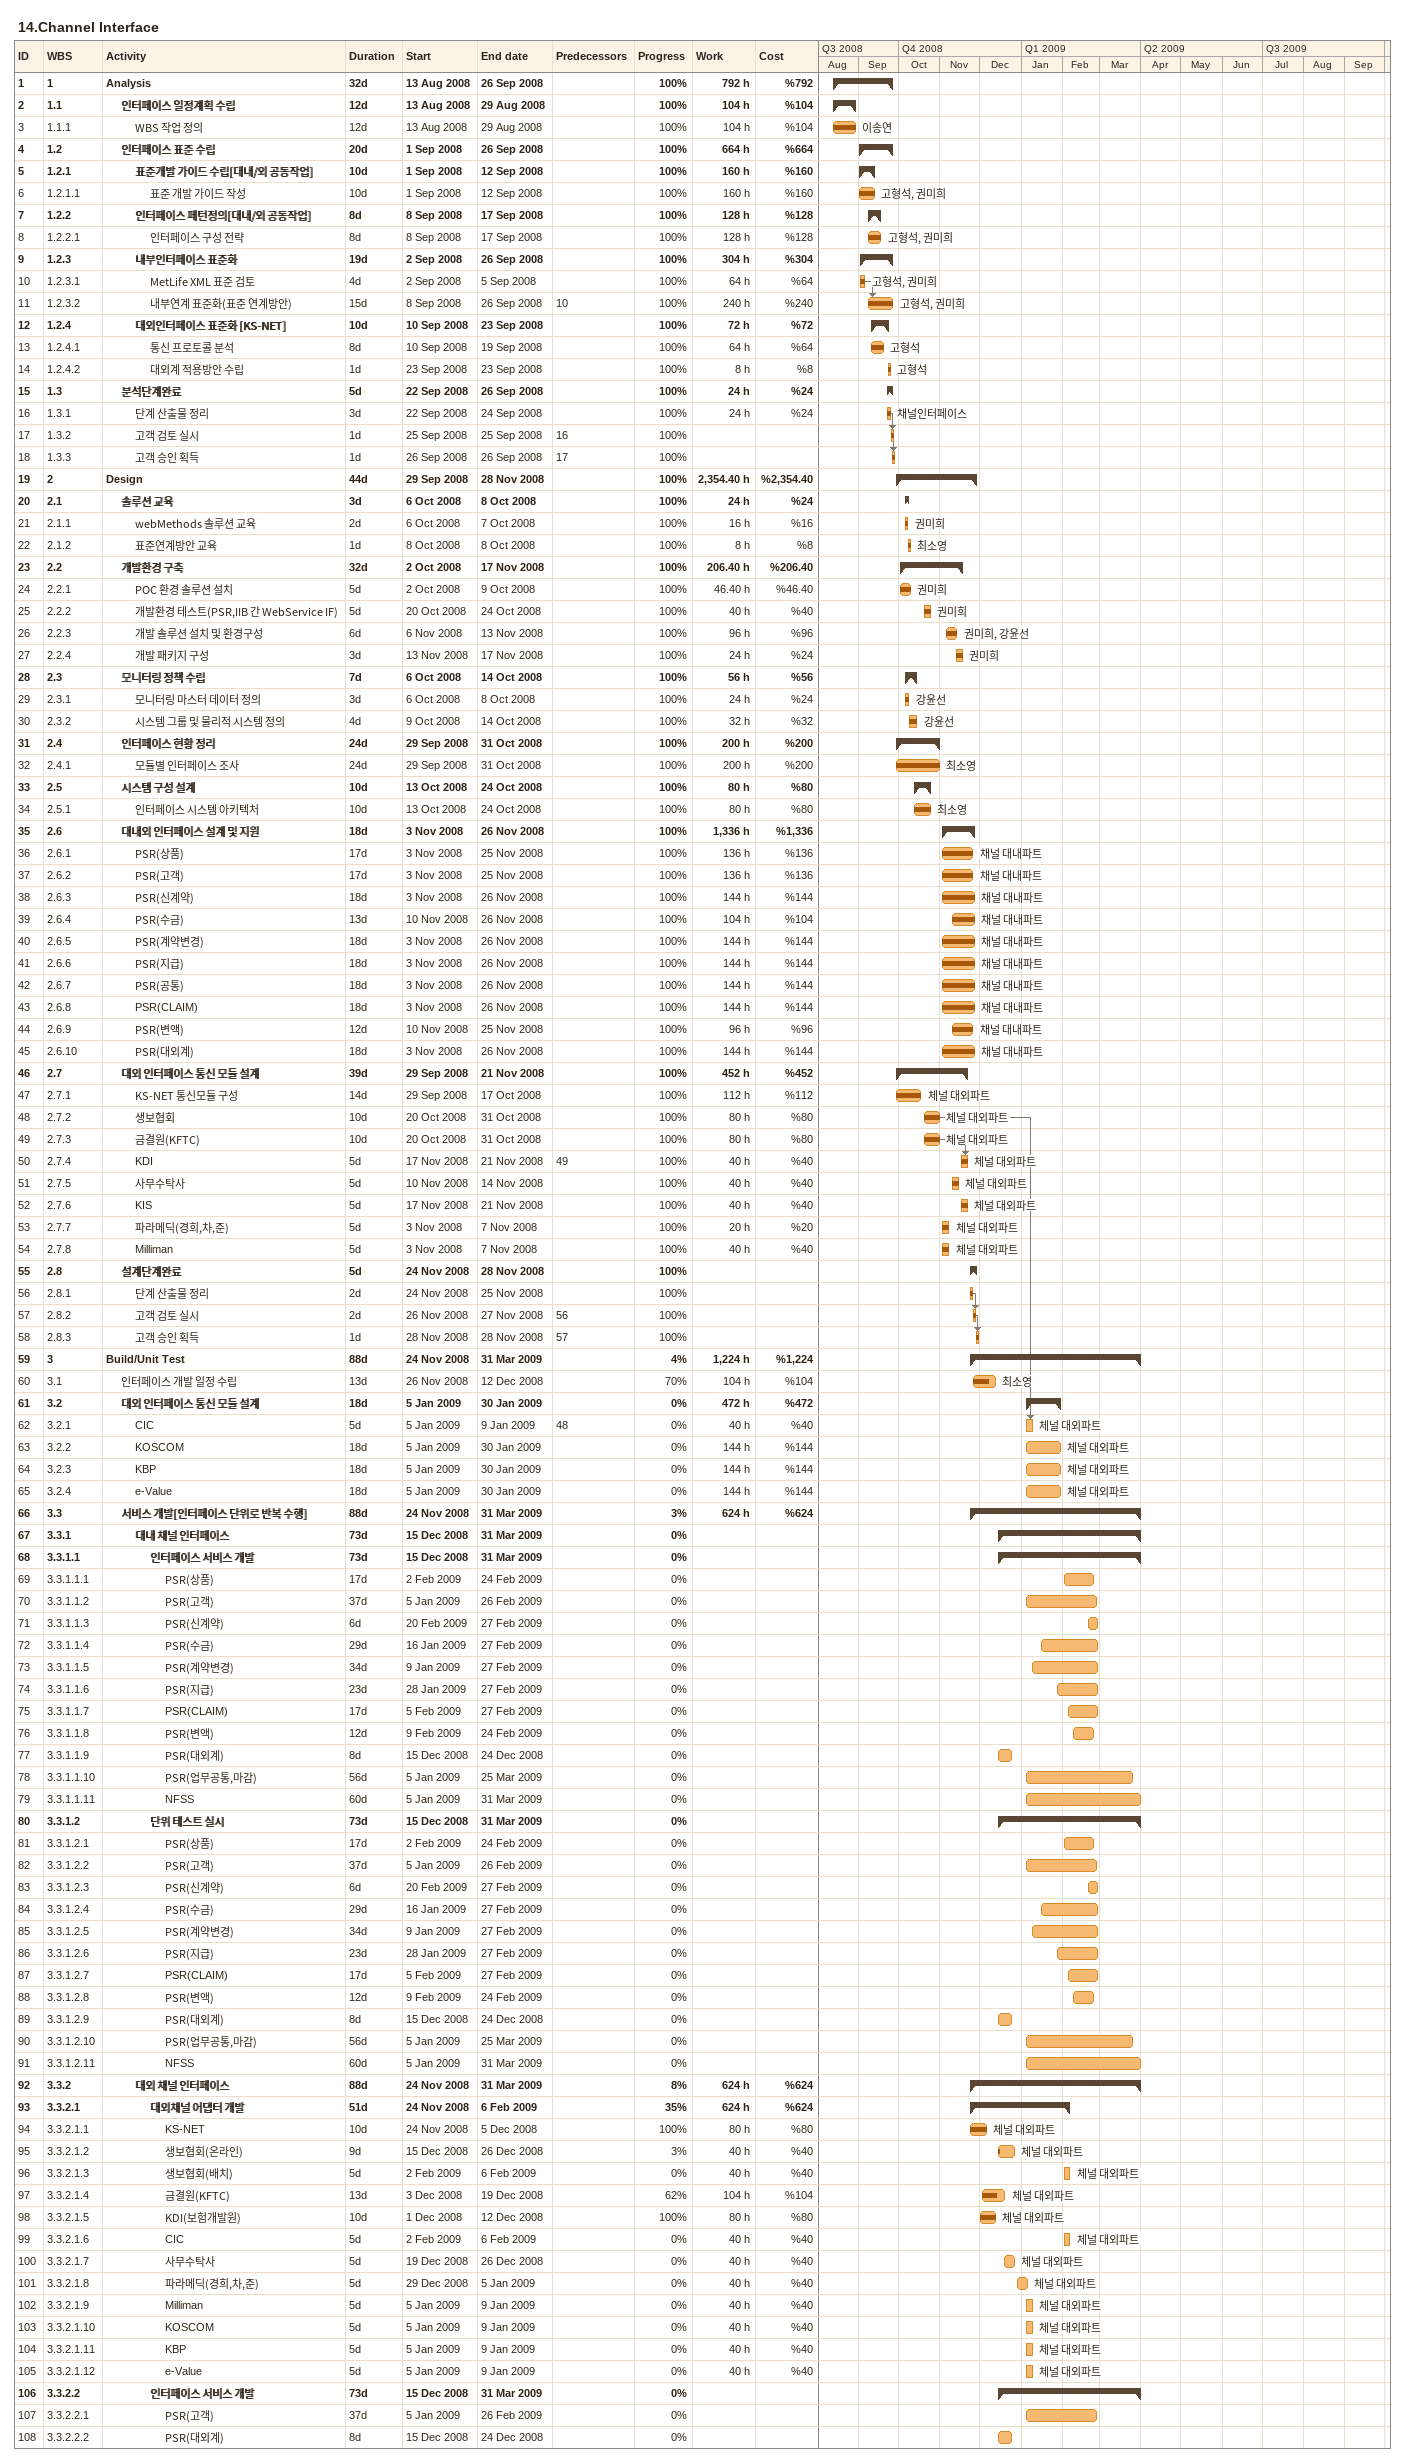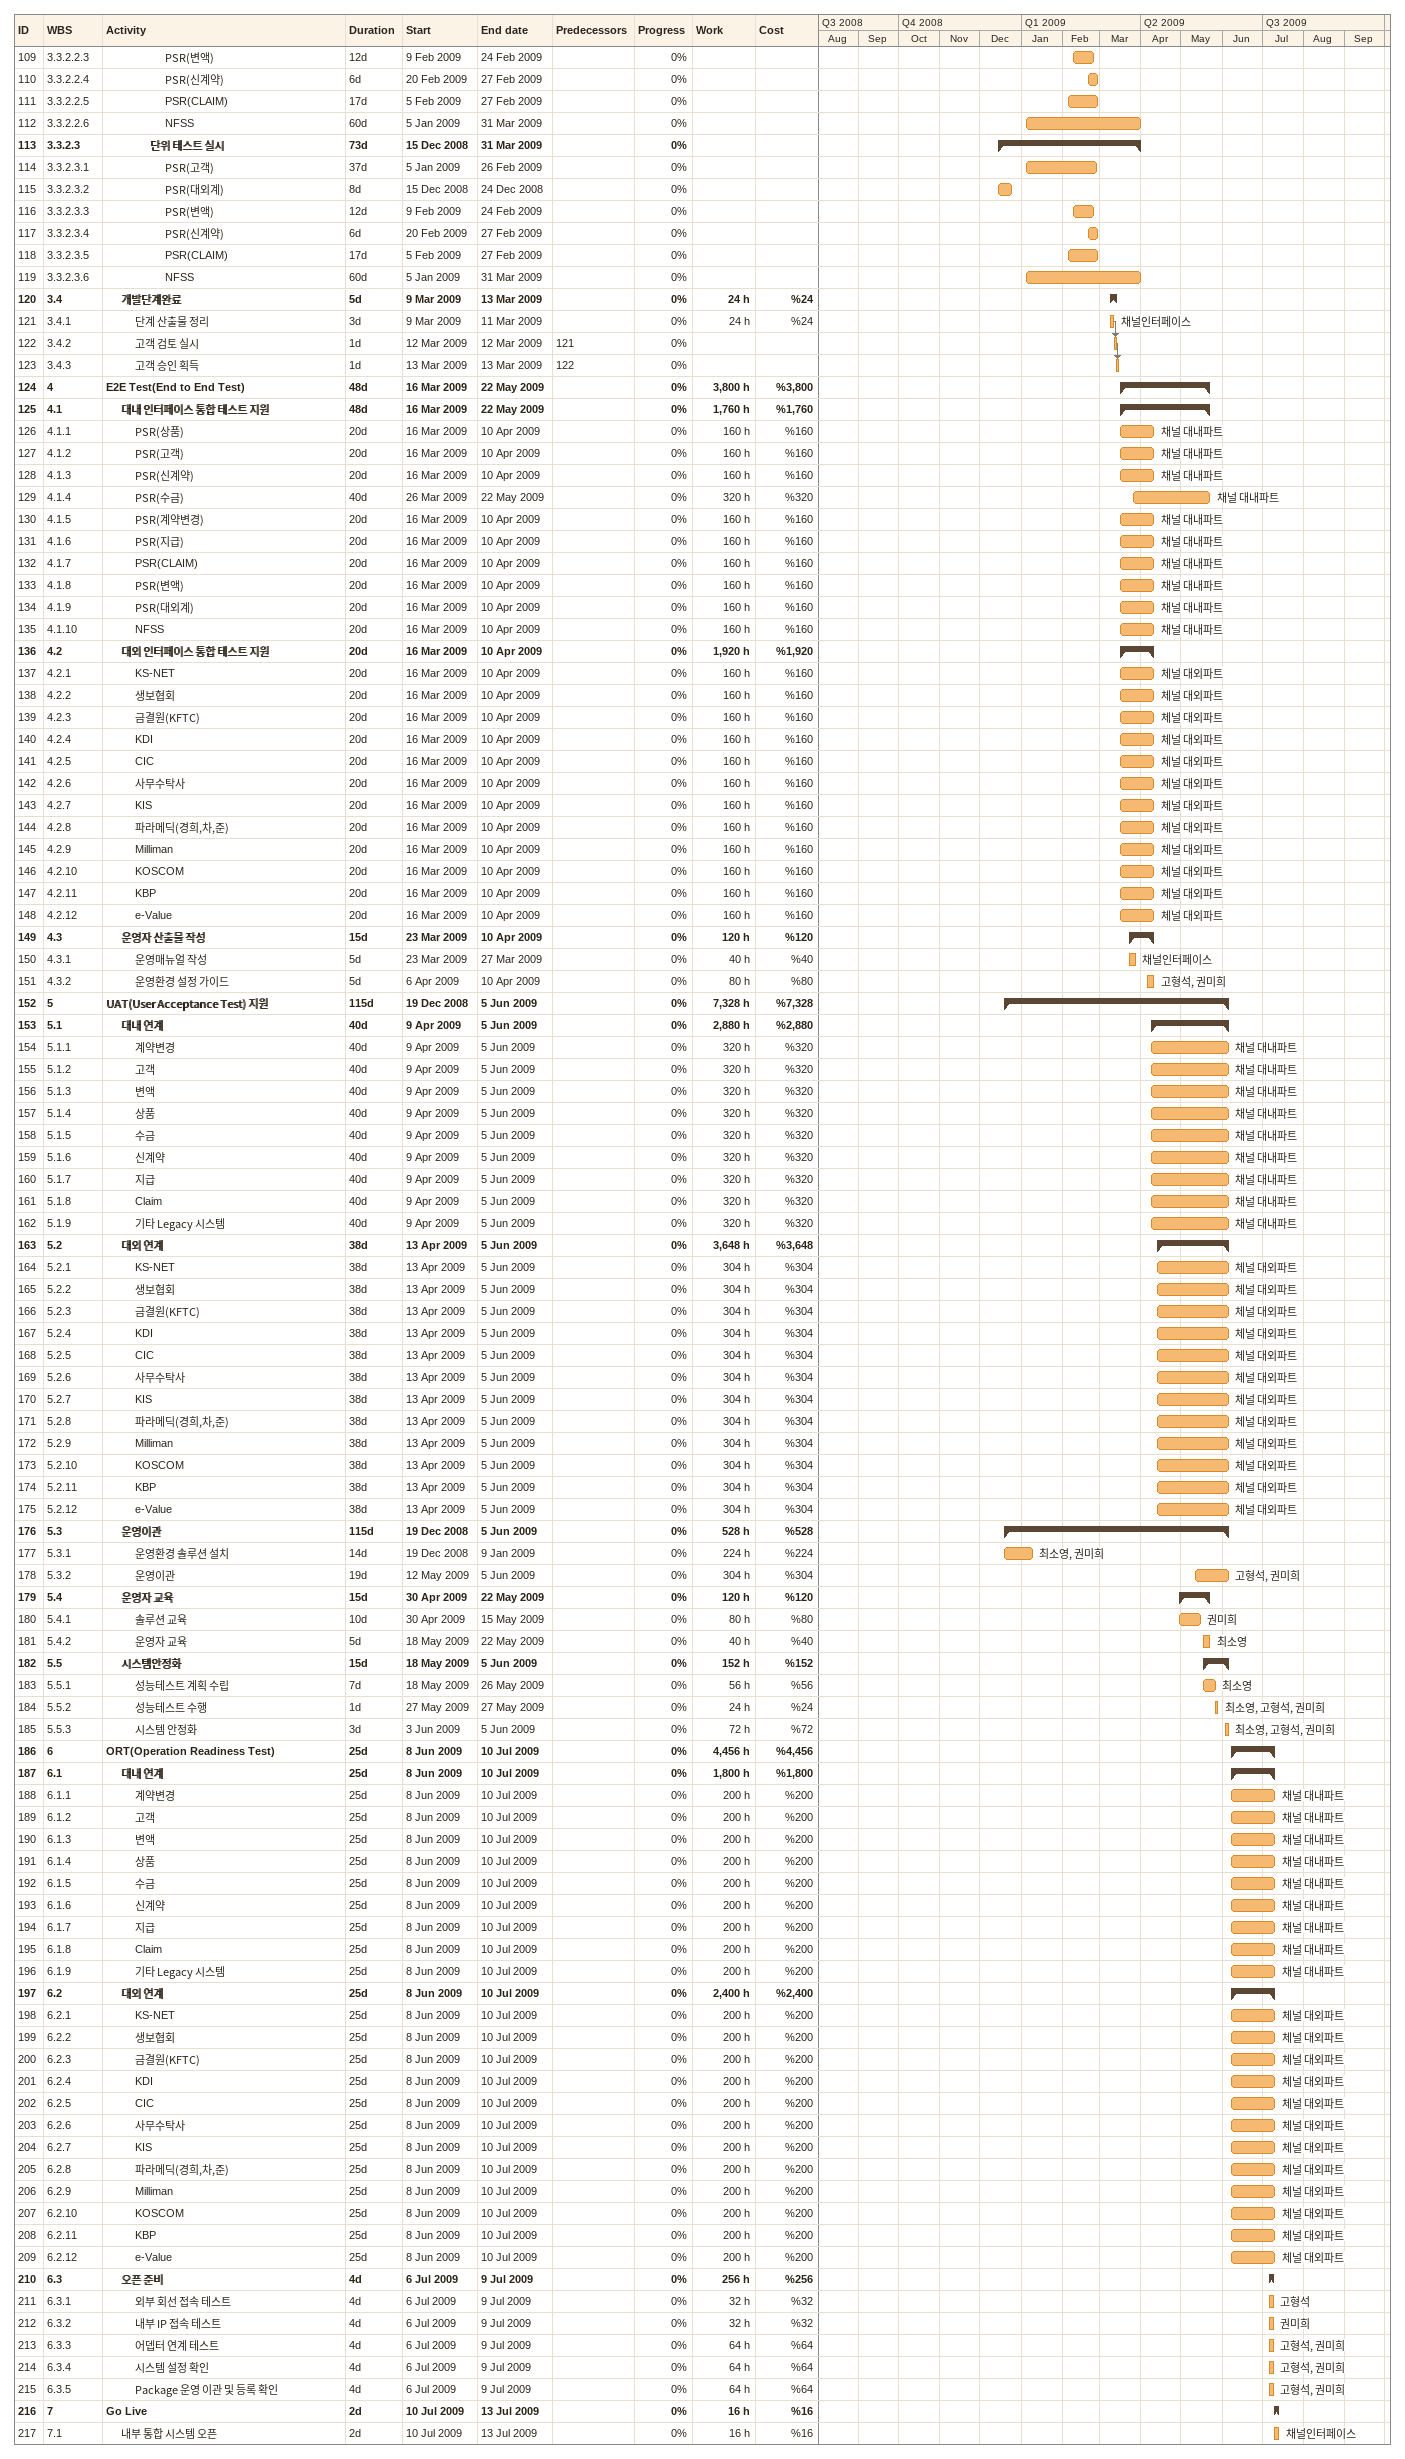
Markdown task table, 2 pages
14.Channel Interface

| ID | WBS | Task | Duration | Start | Finish | Predecessors | Resources | % complete | Work (h) | Cost (%) |
|---|---|---|---|---|---|---|---|---|---|---|
| 1 | 1 | **Analysis** | 32d | 2008-08-13 | 2008-09-26 |  |  | 100 | 792 | 792 |
| 2 | 1.1 | **인터페이스 일정계획 수립** | 12d | 2008-08-13 | 2008-08-29 |  |  | 100 | 104 | 104 |
| 3 | 1.1.1 | WBS 작업 정의 | 12d | 2008-08-13 | 2008-08-29 |  | 이송연 | 100 | 104 | 104 |
| 4 | 1.2 | **인터페이스 표준 수립** | 20d | 2008-09-01 | 2008-09-26 |  |  | 100 | 664 | 664 |
| 5 | 1.2.1 | **표준개발 가이드 수립[대내/외 공동작업]** | 10d | 2008-09-01 | 2008-09-12 |  |  | 100 | 160 | 160 |
| 6 | 1.2.1.1 | 표준 개발 가이드 작성 | 10d | 2008-09-01 | 2008-09-12 |  | 고형석, 권미희 | 100 | 160 | 160 |
| 7 | 1.2.2 | **인터페이스 페턴정의[대내/외 공동작업]** | 8d | 2008-09-08 | 2008-09-17 |  |  | 100 | 128 | 128 |
| 8 | 1.2.2.1 | 인터페이스 구성 전략 | 8d | 2008-09-08 | 2008-09-17 |  | 고형석, 권미희 | 100 | 128 | 128 |
| 9 | 1.2.3 | **내부인터페이스 표준화** | 19d | 2008-09-02 | 2008-09-26 |  |  | 100 | 304 | 304 |
| 10 | 1.2.3.1 | MetLife XML 표준 검토 | 4d | 2008-09-02 | 2008-09-05 |  | 고형석, 권미희 | 100 | 64 | 64 |
| 11 | 1.2.3.2 | 내부연계 표준화(표준 연계방안) | 15d | 2008-09-08 | 2008-09-26 | 10 | 고형석, 권미희 | 100 | 240 | 240 |
| 12 | 1.2.4 | **대외인터페이스 표준화 [KS-NET]** | 10d | 2008-09-10 | 2008-09-23 |  |  | 100 | 72 | 72 |
| 13 | 1.2.4.1 | 통신 프로토콜 분석 | 8d | 2008-09-10 | 2008-09-19 |  | 고형석 | 100 | 64 | 64 |
| 14 | 1.2.4.2 | 대외계 적용방안 수립 | 1d | 2008-09-23 | 2008-09-23 |  | 고형석 | 100 | 8 | 8 |
| 15 | 1.3 | **분석단계완료** | 5d | 2008-09-22 | 2008-09-26 |  |  | 100 | 24 | 24 |
| 16 | 1.3.1 | 단계 산출물 정리 | 3d | 2008-09-22 | 2008-09-24 |  | 채널인터페이스 | 100 | 24 | 24 |
| 17 | 1.3.2 | 고객 검토 실시 | 1d | 2008-09-25 | 2008-09-25 | 16 |  | 100 |  |  |
| 18 | 1.3.3 | 고객 승인 획득 | 1d | 2008-09-26 | 2008-09-26 | 17 |  | 100 |  |  |
| 19 | 2 | **Design** | 44d | 2008-09-29 | 2008-11-28 |  |  | 100 | 2354.40 | 2354.40 |
| 20 | 2.1 | **솔루션 교육** | 3d | 2008-10-06 | 2008-10-08 |  |  | 100 | 24 | 24 |
| 21 | 2.1.1 | webMethods 솔루션 교육 | 2d | 2008-10-06 | 2008-10-07 |  | 권미희 | 100 | 16 | 16 |
| 22 | 2.1.2 | 표준연계방안 교육 | 1d | 2008-10-08 | 2008-10-08 |  | 최소영 | 100 | 8 | 8 |
| 23 | 2.2 | **개발환경 구축** | 32d | 2008-10-02 | 2008-11-17 |  |  | 100 | 206.40 | 206.40 |
| 24 | 2.2.1 | POC 환경 솔루션 설치 | 5d | 2008-10-02 | 2008-10-09 |  | 권미희 | 100 | 46.40 | 46.40 |
| 25 | 2.2.2 | 개발환경 테스트(PSR,IIB 간 WebService IF) | 5d | 2008-10-20 | 2008-10-24 |  | 권미희 | 100 | 40 | 40 |
| 26 | 2.2.3 | 개발 솔루션 설치 및 환경구성 | 6d | 2008-11-06 | 2008-11-13 |  | 권미희, 강윤선 | 100 | 96 | 96 |
| 27 | 2.2.4 | 개발 패키지 구성 | 3d | 2008-11-13 | 2008-11-17 |  | 권미희 | 100 | 24 | 24 |
| 28 | 2.3 | **모니터링 정책 수립** | 7d | 2008-10-06 | 2008-10-14 |  |  | 100 | 56 | 56 |
| 29 | 2.3.1 | 모니터링 마스터 데이터 정의 | 3d | 2008-10-06 | 2008-10-08 |  | 강윤선 | 100 | 24 | 24 |
| 30 | 2.3.2 | 시스템 그룹 및 물리적 시스템 정의 | 4d | 2008-10-09 | 2008-10-14 |  | 강윤선 | 100 | 32 | 32 |
| 31 | 2.4 | **인터페이스 현황 정리** | 24d | 2008-09-29 | 2008-10-31 |  |  | 100 | 200 | 200 |
| 32 | 2.4.1 | 모듈별 인터페이스 조사 | 24d | 2008-09-29 | 2008-10-31 |  | 최소영 | 100 | 200 | 200 |
| 33 | 2.5 | **시스템 구성 설계** | 10d | 2008-10-13 | 2008-10-24 |  |  | 100 | 80 | 80 |
| 34 | 2.5.1 | 인터페이스 시스템 아키텍처 | 10d | 2008-10-13 | 2008-10-24 |  | 최소영 | 100 | 80 | 80 |
| 35 | 2.6 | **대내외 인터페이스 설계 및 지원** | 18d | 2008-11-03 | 2008-11-26 |  |  | 100 | 1336 | 1336 |
| 36 | 2.6.1 | PSR(상품) | 17d | 2008-11-03 | 2008-11-25 |  | 채널 대내파트 | 100 | 136 | 136 |
| 37 | 2.6.2 | PSR(고객) | 17d | 2008-11-03 | 2008-11-25 |  | 채널 대내파트 | 100 | 136 | 136 |
| 38 | 2.6.3 | PSR(신계약) | 18d | 2008-11-03 | 2008-11-26 |  | 채널 대내파트 | 100 | 144 | 144 |
| 39 | 2.6.4 | PSR(수금) | 13d | 2008-11-10 | 2008-11-26 |  | 채널 대내파트 | 100 | 104 | 104 |
| 40 | 2.6.5 | PSR(계약변경) | 18d | 2008-11-03 | 2008-11-26 |  | 채널 대내파트 | 100 | 144 | 144 |
| 41 | 2.6.6 | PSR(지급) | 18d | 2008-11-03 | 2008-11-26 |  | 채널 대내파트 | 100 | 144 | 144 |
| 42 | 2.6.7 | PSR(공통) | 18d | 2008-11-03 | 2008-11-26 |  | 채널 대내파트 | 100 | 144 | 144 |
| 43 | 2.6.8 | PSR(CLAIM) | 18d | 2008-11-03 | 2008-11-26 |  | 채널 대내파트 | 100 | 144 | 144 |
| 44 | 2.6.9 | PSR(변액) | 12d | 2008-11-10 | 2008-11-25 |  | 채널 대내파트 | 100 | 96 | 96 |
| 45 | 2.6.10 | PSR(대외계) | 18d | 2008-11-03 | 2008-11-26 |  | 채널 대내파트 | 100 | 144 | 144 |
| 46 | 2.7 | **대외 인터페이스 통신 모듈 설계** | 39d | 2008-09-29 | 2008-11-21 |  |  | 100 | 452 | 452 |
| 47 | 2.7.1 | KS-NET 통신모듈 구성 | 14d | 2008-09-29 | 2008-10-17 |  | 체널 대외파트 | 100 | 112 | 112 |
| 48 | 2.7.2 | 생보협회 | 10d | 2008-10-20 | 2008-10-31 |  | 체널 대외파트 | 100 | 80 | 80 |
| 49 | 2.7.3 | 금결원(KFTC) | 10d | 2008-10-20 | 2008-10-31 |  | 체널 대외파트 | 100 | 80 | 80 |
| 50 | 2.7.4 | KDI | 5d | 2008-11-17 | 2008-11-21 | 49 | 체널 대외파트 | 100 | 40 | 40 |
| 51 | 2.7.5 | 사무수탁사 | 5d | 2008-11-10 | 2008-11-14 |  | 체널 대외파트 | 100 | 40 | 40 |
| 52 | 2.7.6 | KIS | 5d | 2008-11-17 | 2008-11-21 |  | 체널 대외파트 | 100 | 40 | 40 |
| 53 | 2.7.7 | 파라메딕(경희,차,준) | 5d | 2008-11-03 | 2008-11-07 |  | 체널 대외파트 | 100 | 20 | 20 |
| 54 | 2.7.8 | Milliman | 5d | 2008-11-03 | 2008-11-07 |  | 체널 대외파트 | 100 | 40 | 40 |
| 55 | 2.8 | **설계단계완료** | 5d | 2008-11-24 | 2008-11-28 |  |  | 100 |  |  |
| 56 | 2.8.1 | 단계 산출물 정리 | 2d | 2008-11-24 | 2008-11-25 |  |  | 100 |  |  |
| 57 | 2.8.2 | 고객 검토 실시 | 2d | 2008-11-26 | 2008-11-27 | 56 |  | 100 |  |  |
| 58 | 2.8.3 | 고객 승인 획득 | 1d | 2008-11-28 | 2008-11-28 | 57 |  | 100 |  |  |
| 59 | 3 | **Build/Unit Test** | 88d | 2008-11-24 | 2009-03-31 |  |  | 4 | 1224 | 1224 |
| 60 | 3.1 | 인터페이스 개발 일정 수립 | 13d | 2008-11-26 | 2008-12-12 |  | 최소영 | 70 | 104 | 104 |
| 61 | 3.2 | **대외 인터페이스 통신 모듈 설계** | 18d | 2009-01-05 | 2009-01-30 |  |  | 0 | 472 | 472 |
| 62 | 3.2.1 | CIC | 5d | 2009-01-05 | 2009-01-09 | 48 | 체널 대외파트 | 0 | 40 | 40 |
| 63 | 3.2.2 | KOSCOM | 18d | 2009-01-05 | 2009-01-30 |  | 체널 대외파트 | 0 | 144 | 144 |
| 64 | 3.2.3 | KBP | 18d | 2009-01-05 | 2009-01-30 |  | 체널 대외파트 | 0 | 144 | 144 |
| 65 | 3.2.4 | e-Value | 18d | 2009-01-05 | 2009-01-30 |  | 체널 대외파트 | 0 | 144 | 144 |
| 66 | 3.3 | **서비스 개발[인터페이스 단위로 반복 수행]** | 88d | 2008-11-24 | 2009-03-31 |  |  | 3 | 624 | 624 |
| 67 | 3.3.1 | **대내 채널 인터페이스** | 73d | 2008-12-15 | 2009-03-31 |  |  | 0 |  |  |
| 68 | 3.3.1.1 | **인터페이스 서비스 개발** | 73d | 2008-12-15 | 2009-03-31 |  |  | 0 |  |  |
| 69 | 3.3.1.1.1 | PSR(상품) | 17d | 2009-02-02 | 2009-02-24 |  |  | 0 |  |  |
| 70 | 3.3.1.1.2 | PSR(고객) | 37d | 2009-01-05 | 2009-02-26 |  |  | 0 |  |  |
| 71 | 3.3.1.1.3 | PSR(신계약) | 6d | 2009-02-20 | 2009-02-27 |  |  | 0 |  |  |
| 72 | 3.3.1.1.4 | PSR(수금) | 29d | 2009-01-16 | 2009-02-27 |  |  | 0 |  |  |
| 73 | 3.3.1.1.5 | PSR(계약변경) | 34d | 2009-01-09 | 2009-02-27 |  |  | 0 |  |  |
| 74 | 3.3.1.1.6 | PSR(지급) | 23d | 2009-01-28 | 2009-02-27 |  |  | 0 |  |  |
| 75 | 3.3.1.1.7 | PSR(CLAIM) | 17d | 2009-02-05 | 2009-02-27 |  |  | 0 |  |  |
| 76 | 3.3.1.1.8 | PSR(변액) | 12d | 2009-02-09 | 2009-02-24 |  |  | 0 |  |  |
| 77 | 3.3.1.1.9 | PSR(대외계) | 8d | 2008-12-15 | 2008-12-24 |  |  | 0 |  |  |
| 78 | 3.3.1.1.10 | PSR(업무공통,마감) | 56d | 2009-01-05 | 2009-03-25 |  |  | 0 |  |  |
| 79 | 3.3.1.1.11 | NFSS | 60d | 2009-01-05 | 2009-03-31 |  |  | 0 |  |  |
| 80 | 3.3.1.2 | **단위 테스트 실시** | 73d | 2008-12-15 | 2009-03-31 |  |  | 0 |  |  |
| 81 | 3.3.1.2.1 | PSR(상품) | 17d | 2009-02-02 | 2009-02-24 |  |  | 0 |  |  |
| 82 | 3.3.1.2.2 | PSR(고객) | 37d | 2009-01-05 | 2009-02-26 |  |  | 0 |  |  |
| 83 | 3.3.1.2.3 | PSR(신계약) | 6d | 2009-02-20 | 2009-02-27 |  |  | 0 |  |  |
| 84 | 3.3.1.2.4 | PSR(수금) | 29d | 2009-01-16 | 2009-02-27 |  |  | 0 |  |  |
| 85 | 3.3.1.2.5 | PSR(계약변경) | 34d | 2009-01-09 | 2009-02-27 |  |  | 0 |  |  |
| 86 | 3.3.1.2.6 | PSR(지급) | 23d | 2009-01-28 | 2009-02-27 |  |  | 0 |  |  |
| 87 | 3.3.1.2.7 | PSR(CLAIM) | 17d | 2009-02-05 | 2009-02-27 |  |  | 0 |  |  |
| 88 | 3.3.1.2.8 | PSR(변액) | 12d | 2009-02-09 | 2009-02-24 |  |  | 0 |  |  |
| 89 | 3.3.1.2.9 | PSR(대외계) | 8d | 2008-12-15 | 2008-12-24 |  |  | 0 |  |  |
| 90 | 3.3.1.2.10 | PSR(업무공통,마감) | 56d | 2009-01-05 | 2009-03-25 |  |  | 0 |  |  |
| 91 | 3.3.1.2.11 | NFSS | 60d | 2009-01-05 | 2009-03-31 |  |  | 0 |  |  |
| 92 | 3.3.2 | **대외 채널 인터페이스** | 88d | 2008-11-24 | 2009-03-31 |  |  | 8 | 624 | 624 |
| 93 | 3.3.2.1 | **대외채널 어댑터 개발** | 51d | 2008-11-24 | 2009-02-06 |  |  | 35 | 624 | 624 |
| 94 | 3.3.2.1.1 | KS-NET | 10d | 2008-11-24 | 2008-12-05 |  | 체널 대외파트 | 100 | 80 | 80 |
| 95 | 3.3.2.1.2 | 생보협회(온라인) | 9d | 2008-12-15 | 2008-12-26 |  | 체널 대외파트 | 3 | 40 | 40 |
| 96 | 3.3.2.1.3 | 생보협회(배치) | 5d | 2009-02-02 | 2009-02-06 |  | 체널 대외파트 | 0 | 40 | 40 |
| 97 | 3.3.2.1.4 | 금결원(KFTC) | 13d | 2008-12-03 | 2008-12-19 |  | 체널 대외파트 | 62 | 104 | 104 |
| 98 | 3.3.2.1.5 | KDI(보험개발원) | 10d | 2008-12-01 | 2008-12-12 |  | 체널 대외파트 | 100 | 80 | 80 |
| 99 | 3.3.2.1.6 | CIC | 5d | 2009-02-02 | 2009-02-06 |  | 체널 대외파트 | 0 | 40 | 40 |
| 100 | 3.3.2.1.7 | 사무수탁사 | 5d | 2008-12-19 | 2008-12-26 |  | 체널 대외파트 | 0 | 40 | 40 |
| 101 | 3.3.2.1.8 | 파라메딕(경희,차,준) | 5d | 2008-12-29 | 2009-01-05 |  | 체널 대외파트 | 0 | 40 | 40 |
| 102 | 3.3.2.1.9 | Milliman | 5d | 2009-01-05 | 2009-01-09 |  | 체널 대외파트 | 0 | 40 | 40 |
| 103 | 3.3.2.1.10 | KOSCOM | 5d | 2009-01-05 | 2009-01-09 |  | 체널 대외파트 | 0 | 40 | 40 |
| 104 | 3.3.2.1.11 | KBP | 5d | 2009-01-05 | 2009-01-09 |  | 체널 대외파트 | 0 | 40 | 40 |
| 105 | 3.3.2.1.12 | e-Value | 5d | 2009-01-05 | 2009-01-09 |  | 체널 대외파트 | 0 | 40 | 40 |
| 106 | 3.3.2.2 | **인터페이스 서비스 개발** | 73d | 2008-12-15 | 2009-03-31 |  |  | 0 |  |  |
| 107 | 3.3.2.2.1 | PSR(고객) | 37d | 2009-01-05 | 2009-02-26 |  |  | 0 |  |  |
| 108 | 3.3.2.2.2 | PSR(대외계) | 8d | 2008-12-15 | 2008-12-24 |  |  | 0 |  |  |
| 109 | 3.3.2.2.3 | PSR(변액) | 12d | 2009-02-09 | 2009-02-24 |  |  | 0 |  |  |
| 110 | 3.3.2.2.4 | PSR(신계약) | 6d | 2009-02-20 | 2009-02-27 |  |  | 0 |  |  |
| 111 | 3.3.2.2.5 | PSR(CLAIM) | 17d | 2009-02-05 | 2009-02-27 |  |  | 0 |  |  |
| 112 | 3.3.2.2.6 | NFSS | 60d | 2009-01-05 | 2009-03-31 |  |  | 0 |  |  |
| 113 | 3.3.2.3 | **단위 테스트 실시** | 73d | 2008-12-15 | 2009-03-31 |  |  | 0 |  |  |
| 114 | 3.3.2.3.1 | PSR(고객) | 37d | 2009-01-05 | 2009-02-26 |  |  | 0 |  |  |
| 115 | 3.3.2.3.2 | PSR(대외계) | 8d | 2008-12-15 | 2008-12-24 |  |  | 0 |  |  |
| 116 | 3.3.2.3.3 | PSR(변액) | 12d | 2009-02-09 | 2009-02-24 |  |  | 0 |  |  |
| 117 | 3.3.2.3.4 | PSR(신계약) | 6d | 2009-02-20 | 2009-02-27 |  |  | 0 |  |  |
| 118 | 3.3.2.3.5 | PSR(CLAIM) | 17d | 2009-02-05 | 2009-02-27 |  |  | 0 |  |  |
| 119 | 3.3.2.3.6 | NFSS | 60d | 2009-01-05 | 2009-03-31 |  |  | 0 |  |  |
| 120 | 3.4 | **개발단계완료** | 5d | 2009-03-09 | 2009-03-13 |  |  | 0 | 24 | 24 |
| 121 | 3.4.1 | 단계 산출물 정리 | 3d | 2009-03-09 | 2009-03-11 |  | 채널인터페이스 | 0 | 24 | 24 |
| 122 | 3.4.2 | 고객 검토 실시 | 1d | 2009-03-12 | 2009-03-12 | 121 |  | 0 |  |  |
| 123 | 3.4.3 | 고객 승인 획득 | 1d | 2009-03-13 | 2009-03-13 | 122 |  | 0 |  |  |
| 124 | 4 | **E2E Test(End to End Test)** | 48d | 2009-03-16 | 2009-05-22 |  |  | 0 | 3800 | 3800 |
| 125 | 4.1 | **대내 인터페이스 통합 테스트 지원** | 48d | 2009-03-16 | 2009-05-22 |  |  | 0 | 1760 | 1760 |
| 126 | 4.1.1 | PSR(상품) | 20d | 2009-03-16 | 2009-04-10 |  | 채널 대내파트 | 0 | 160 | 160 |
| 127 | 4.1.2 | PSR(고객) | 20d | 2009-03-16 | 2009-04-10 |  | 채널 대내파트 | 0 | 160 | 160 |
| 128 | 4.1.3 | PSR(신계약) | 20d | 2009-03-16 | 2009-04-10 |  | 채널 대내파트 | 0 | 160 | 160 |
| 129 | 4.1.4 | PSR(수금) | 40d | 2009-03-26 | 2009-05-22 |  | 채널 대내파트 | 0 | 320 | 320 |
| 130 | 4.1.5 | PSR(계약변경) | 20d | 2009-03-16 | 2009-04-10 |  | 채널 대내파트 | 0 | 160 | 160 |
| 131 | 4.1.6 | PSR(지급) | 20d | 2009-03-16 | 2009-04-10 |  | 채널 대내파트 | 0 | 160 | 160 |
| 132 | 4.1.7 | PSR(CLAIM) | 20d | 2009-03-16 | 2009-04-10 |  | 채널 대내파트 | 0 | 160 | 160 |
| 133 | 4.1.8 | PSR(변액) | 20d | 2009-03-16 | 2009-04-10 |  | 채널 대내파트 | 0 | 160 | 160 |
| 134 | 4.1.9 | PSR(대외계) | 20d | 2009-03-16 | 2009-04-10 |  | 채널 대내파트 | 0 | 160 | 160 |
| 135 | 4.1.10 | NFSS | 20d | 2009-03-16 | 2009-04-10 |  | 채널 대내파트 | 0 | 160 | 160 |
| 136 | 4.2 | **대외 인터페이스 통합 테스트 지원** | 20d | 2009-03-16 | 2009-04-10 |  |  | 0 | 1920 | 1920 |
| 137 | 4.2.1 | KS-NET | 20d | 2009-03-16 | 2009-04-10 |  | 체널 대외파트 | 0 | 160 | 160 |
| 138 | 4.2.2 | 생보협회 | 20d | 2009-03-16 | 2009-04-10 |  | 체널 대외파트 | 0 | 160 | 160 |
| 139 | 4.2.3 | 금결원(KFTC) | 20d | 2009-03-16 | 2009-04-10 |  | 체널 대외파트 | 0 | 160 | 160 |
| 140 | 4.2.4 | KDI | 20d | 2009-03-16 | 2009-04-10 |  | 체널 대외파트 | 0 | 160 | 160 |
| 141 | 4.2.5 | CIC | 20d | 2009-03-16 | 2009-04-10 |  | 체널 대외파트 | 0 | 160 | 160 |
| 142 | 4.2.6 | 사무수탁사 | 20d | 2009-03-16 | 2009-04-10 |  | 체널 대외파트 | 0 | 160 | 160 |
| 143 | 4.2.7 | KIS | 20d | 2009-03-16 | 2009-04-10 |  | 체널 대외파트 | 0 | 160 | 160 |
| 144 | 4.2.8 | 파라메딕(경희,차,준) | 20d | 2009-03-16 | 2009-04-10 |  | 체널 대외파트 | 0 | 160 | 160 |
| 145 | 4.2.9 | Milliman | 20d | 2009-03-16 | 2009-04-10 |  | 체널 대외파트 | 0 | 160 | 160 |
| 146 | 4.2.10 | KOSCOM | 20d | 2009-03-16 | 2009-04-10 |  | 체널 대외파트 | 0 | 160 | 160 |
| 147 | 4.2.11 | KBP | 20d | 2009-03-16 | 2009-04-10 |  | 체널 대외파트 | 0 | 160 | 160 |
| 148 | 4.2.12 | e-Value | 20d | 2009-03-16 | 2009-04-10 |  | 체널 대외파트 | 0 | 160 | 160 |
| 149 | 4.3 | **운영자 산출물 작성** | 15d | 2009-03-23 | 2009-04-10 |  |  | 0 | 120 | 120 |
| 150 | 4.3.1 | 운영매뉴얼 작성 | 5d | 2009-03-23 | 2009-03-27 |  | 채널인터페이스 | 0 | 40 | 40 |
| 151 | 4.3.2 | 운영환경 설정 가이드 | 5d | 2009-04-06 | 2009-04-10 |  | 고형석, 권미희 | 0 | 80 | 80 |
| 152 | 5 | **UAT(User Acceptance Test) 지원** | 115d | 2008-12-19 | 2009-06-05 |  |  | 0 | 7328 | 7328 |
| 153 | 5.1 | **대내 연계** | 40d | 2009-04-09 | 2009-06-05 |  |  | 0 | 2880 | 2880 |
| 154 | 5.1.1 | 계약변경 | 40d | 2009-04-09 | 2009-06-05 |  | 채널 대내파트 | 0 | 320 | 320 |
| 155 | 5.1.2 | 고객 | 40d | 2009-04-09 | 2009-06-05 |  | 채널 대내파트 | 0 | 320 | 320 |
| 156 | 5.1.3 | 변액 | 40d | 2009-04-09 | 2009-06-05 |  | 채널 대내파트 | 0 | 320 | 320 |
| 157 | 5.1.4 | 상품 | 40d | 2009-04-09 | 2009-06-05 |  | 채널 대내파트 | 0 | 320 | 320 |
| 158 | 5.1.5 | 수금 | 40d | 2009-04-09 | 2009-06-05 |  | 채널 대내파트 | 0 | 320 | 320 |
| 159 | 5.1.6 | 신계약 | 40d | 2009-04-09 | 2009-06-05 |  | 채널 대내파트 | 0 | 320 | 320 |
| 160 | 5.1.7 | 지급 | 40d | 2009-04-09 | 2009-06-05 |  | 채널 대내파트 | 0 | 320 | 320 |
| 161 | 5.1.8 | Claim | 40d | 2009-04-09 | 2009-06-05 |  | 채널 대내파트 | 0 | 320 | 320 |
| 162 | 5.1.9 | 기타 Legacy 시스템 | 40d | 2009-04-09 | 2009-06-05 |  | 채널 대내파트 | 0 | 320 | 320 |
| 163 | 5.2 | **대외 연계** | 38d | 2009-04-13 | 2009-06-05 |  |  | 0 | 3648 | 3648 |
| 164 | 5.2.1 | KS-NET | 38d | 2009-04-13 | 2009-06-05 |  | 체널 대외파트 | 0 | 304 | 304 |
| 165 | 5.2.2 | 생보협회 | 38d | 2009-04-13 | 2009-06-05 |  | 체널 대외파트 | 0 | 304 | 304 |
| 166 | 5.2.3 | 금결원(KFTC) | 38d | 2009-04-13 | 2009-06-05 |  | 체널 대외파트 | 0 | 304 | 304 |
| 167 | 5.2.4 | KDI | 38d | 2009-04-13 | 2009-06-05 |  | 체널 대외파트 | 0 | 304 | 304 |
| 168 | 5.2.5 | CIC | 38d | 2009-04-13 | 2009-06-05 |  | 체널 대외파트 | 0 | 304 | 304 |
| 169 | 5.2.6 | 사무수탁사 | 38d | 2009-04-13 | 2009-06-05 |  | 체널 대외파트 | 0 | 304 | 304 |
| 170 | 5.2.7 | KIS | 38d | 2009-04-13 | 2009-06-05 |  | 체널 대외파트 | 0 | 304 | 304 |
| 171 | 5.2.8 | 파라메딕(경희,차,준) | 38d | 2009-04-13 | 2009-06-05 |  | 체널 대외파트 | 0 | 304 | 304 |
| 172 | 5.2.9 | Milliman | 38d | 2009-04-13 | 2009-06-05 |  | 체널 대외파트 | 0 | 304 | 304 |
| 173 | 5.2.10 | KOSCOM | 38d | 2009-04-13 | 2009-06-05 |  | 체널 대외파트 | 0 | 304 | 304 |
| 174 | 5.2.11 | KBP | 38d | 2009-04-13 | 2009-06-05 |  | 체널 대외파트 | 0 | 304 | 304 |
| 175 | 5.2.12 | e-Value | 38d | 2009-04-13 | 2009-06-05 |  | 체널 대외파트 | 0 | 304 | 304 |
| 176 | 5.3 | **운영이관** | 115d | 2008-12-19 | 2009-06-05 |  |  | 0 | 528 | 528 |
| 177 | 5.3.1 | 운영환경 솔루션 설치 | 14d | 2008-12-19 | 2009-01-09 |  | 최소영, 권미희 | 0 | 224 | 224 |
| 178 | 5.3.2 | 운영이관 | 19d | 2009-05-12 | 2009-06-05 |  | 고형석, 권미희 | 0 | 304 | 304 |
| 179 | 5.4 | **운영자 교육** | 15d | 2009-04-30 | 2009-05-22 |  |  | 0 | 120 | 120 |
| 180 | 5.4.1 | 솔루션 교육 | 10d | 2009-04-30 | 2009-05-15 |  | 권미희 | 0 | 80 | 80 |
| 181 | 5.4.2 | 운영자 교육 | 5d | 2009-05-18 | 2009-05-22 |  | 최소영 | 0 | 40 | 40 |
| 182 | 5.5 | **시스템안정화** | 15d | 2009-05-18 | 2009-06-05 |  |  | 0 | 152 | 152 |
| 183 | 5.5.1 | 성능테스트 계획 수립 | 7d | 2009-05-18 | 2009-05-26 |  | 최소영 | 0 | 56 | 56 |
| 184 | 5.5.2 | 성능테스트 수행 | 1d | 2009-05-27 | 2009-05-27 |  | 최소영, 고형석, 권미희 | 0 | 24 | 24 |
| 185 | 5.5.3 | 시스템 안정화 | 3d | 2009-06-03 | 2009-06-05 |  | 최소영, 고형석, 권미희 | 0 | 72 | 72 |
| 186 | 6 | **ORT(Operation Readiness Test)** | 25d | 2009-06-08 | 2009-07-10 |  |  | 0 | 4456 | 4456 |
| 187 | 6.1 | **대내 연계** | 25d | 2009-06-08 | 2009-07-10 |  |  | 0 | 1800 | 1800 |
| 188 | 6.1.1 | 계약변경 | 25d | 2009-06-08 | 2009-07-10 |  | 채널 대내파트 | 0 | 200 | 200 |
| 189 | 6.1.2 | 고객 | 25d | 2009-06-08 | 2009-07-10 |  | 채널 대내파트 | 0 | 200 | 200 |
| 190 | 6.1.3 | 변액 | 25d | 2009-06-08 | 2009-07-10 |  | 채널 대내파트 | 0 | 200 | 200 |
| 191 | 6.1.4 | 상품 | 25d | 2009-06-08 | 2009-07-10 |  | 채널 대내파트 | 0 | 200 | 200 |
| 192 | 6.1.5 | 수금 | 25d | 2009-06-08 | 2009-07-10 |  | 채널 대내파트 | 0 | 200 | 200 |
| 193 | 6.1.6 | 신계약 | 25d | 2009-06-08 | 2009-07-10 |  | 채널 대내파트 | 0 | 200 | 200 |
| 194 | 6.1.7 | 지급 | 25d | 2009-06-08 | 2009-07-10 |  | 채널 대내파트 | 0 | 200 | 200 |
| 195 | 6.1.8 | Claim | 25d | 2009-06-08 | 2009-07-10 |  | 채널 대내파트 | 0 | 200 | 200 |
| 196 | 6.1.9 | 기타 Legacy 시스템 | 25d | 2009-06-08 | 2009-07-10 |  | 채널 대내파트 | 0 | 200 | 200 |
| 197 | 6.2 | **대외 연계** | 25d | 2009-06-08 | 2009-07-10 |  |  | 0 | 2400 | 2400 |
| 198 | 6.2.1 | KS-NET | 25d | 2009-06-08 | 2009-07-10 |  | 체널 대외파트 | 0 | 200 | 200 |
| 199 | 6.2.2 | 생보협회 | 25d | 2009-06-08 | 2009-07-10 |  | 체널 대외파트 | 0 | 200 | 200 |
| 200 | 6.2.3 | 금결원(KFTC) | 25d | 2009-06-08 | 2009-07-10 |  | 체널 대외파트 | 0 | 200 | 200 |
| 201 | 6.2.4 | KDI | 25d | 2009-06-08 | 2009-07-10 |  | 체널 대외파트 | 0 | 200 | 200 |
| 202 | 6.2.5 | CIC | 25d | 2009-06-08 | 2009-07-10 |  | 체널 대외파트 | 0 | 200 | 200 |
| 203 | 6.2.6 | 사무수탁사 | 25d | 2009-06-08 | 2009-07-10 |  | 체널 대외파트 | 0 | 200 | 200 |
| 204 | 6.2.7 | KIS | 25d | 2009-06-08 | 2009-07-10 |  | 체널 대외파트 | 0 | 200 | 200 |
| 205 | 6.2.8 | 파라메딕(경희,차,준) | 25d | 2009-06-08 | 2009-07-10 |  | 체널 대외파트 | 0 | 200 | 200 |
| 206 | 6.2.9 | Milliman | 25d | 2009-06-08 | 2009-07-10 |  | 체널 대외파트 | 0 | 200 | 200 |
| 207 | 6.2.10 | KOSCOM | 25d | 2009-06-08 | 2009-07-10 |  | 체널 대외파트 | 0 | 200 | 200 |
| 208 | 6.2.11 | KBP | 25d | 2009-06-08 | 2009-07-10 |  | 체널 대외파트 | 0 | 200 | 200 |
| 209 | 6.2.12 | e-Value | 25d | 2009-06-08 | 2009-07-10 |  | 체널 대외파트 | 0 | 200 | 200 |
| 210 | 6.3 | **오픈 준비** | 4d | 2009-07-06 | 2009-07-09 |  |  | 0 | 256 | 256 |
| 211 | 6.3.1 | 외부 회선 접속 테스트 | 4d | 2009-07-06 | 2009-07-09 |  | 고형석 | 0 | 32 | 32 |
| 212 | 6.3.2 | 내부 IP 접속 테스트 | 4d | 2009-07-06 | 2009-07-09 |  | 권미희 | 0 | 32 | 32 |
| 213 | 6.3.3 | 어뎁터 연계 테스트 | 4d | 2009-07-06 | 2009-07-09 |  | 고형석, 권미희 | 0 | 64 | 64 |
| 214 | 6.3.4 | 시스템 설정 확인 | 4d | 2009-07-06 | 2009-07-09 |  | 고형석, 권미희 | 0 | 64 | 64 |
| 215 | 6.3.5 | Package 운영 이관 및 등록 확인 | 4d | 2009-07-06 | 2009-07-09 |  | 고형석, 권미희 | 0 | 64 | 64 |
| 216 | 7 | **Go Live** | 2d | 2009-07-10 | 2009-07-13 |  |  | 0 | 16 | 16 |
| 217 | 7.1 | 내부 통합 시스템 오픈 | 2d | 2009-07-10 | 2009-07-13 |  | 채널인터페이스 | 0 | 16 | 16 |
